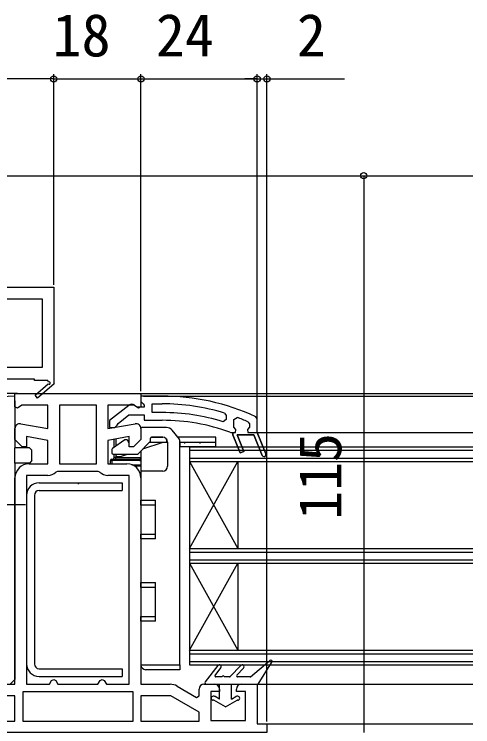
# Model space of a CAD drawing. Units: millimetres, scale not verified. Extents: x -525 to 525, y -783 to 778.
# Drawn here: x 61.2 to 155.8, y 253.5 to 400.6 of the extents above; entities that cross this region are included whole.
import ezdxf
from ezdxf.enums import TextEntityAlignment as Align

# ---------------------------------------------------------------- set-up
doc = ezdxf.new("R2010")
doc.units = ezdxf.units.MM
doc.header["$LTSCALE"] = 4
for name, color, linetype in [('0-2_YKK_11', 7, 'Continuous'), ('0-4_YKK_12', 2, 'Continuous'), ('0-5_YKK_13', 4, 'Continuous'), ('0-7_YKK_D', 6, 'Continuous')]:
    doc.layers.add(name, color=color, linetype=linetype)
doc.styles.add('ＭＳ ゴシック', font='')
doc.styles.get('ＭＳ ゴシック').set_extended_font_data('MS Gothic')

msp = doc.modelspace()

# ---------------------------------------------------------------- linework, layer by layer
at = {"layer": '0-2_YKK_11'}
for p, q in [((68.14, 305.4), (63.74, 305.4)), ((100.34, 262.3), (102.54, 262.3))]:
    msp.add_line(p, q, dxfattribs=at)
for points in [[(27.34, 344.3), (69.34, 344.3), (69.34, 324.434), (69.417, 324.3), (65.999, 321.395), (65.481, 322.005), (68.2, 324.316)], [(68.266, 324.694), (68.089, 325), (65.34, 325), (65.34, 325.3), (46.34, 325.3)], [(62.514, 316.085), (68.14, 315.093), (68.14, 319.9), (62.784, 319.9), (61.855, 319.32), (61.34, 319.605), (61.34, 322.3), (74.34, 322.3), (87.34, 322.3), (87.34, 319.605), (86.825, 319.32), (85.896, 319.9), (80.54, 319.9), (80.54, 315.093), (86.166, 316.085)], [(91.707, 321.798), (87.34, 321.798), (87.34, 320.698), (87.777, 320.202), (88.04, 319.905), (88.04, 319.498), (86.64, 319.498), (86.24, 319.698)], [(84.823, 319.885), (80.84, 316.773), (80.84, 315.298), (81.941, 315.298), (82.441, 315.774), (82.632, 316.143), (84.879, 317.898), (88.04, 317.898), (88.04, 316.798), (91.707, 316.798)], [(91.707, 318.398), (89.64, 318.398), (89.64, 320.198), (91.707, 320.198)], [(104.585, 318.29), (104.94, 317.811), (104.94, 316.975), (104.292, 316.497)], [(112.368, 309.55), (110.678, 313.798), (107.201, 313.798), (108.575, 310.346), (107.831, 310.05), (106.34, 313.798), (106.34, 314.298), (106.84, 314.298), (106.915, 314.889), (106.54, 315.373), (106.54, 315.398), (106.54, 316.934), (107.215, 317.402)], [(109.44, 316.504), (109.74, 316.045), (109.74, 315.373), (109.365, 314.889), (109.44, 314.298), (111.34, 314.298), (113.112, 309.846), (111.34, 314.298), (111.34, 317.08), (111.05, 317.534)], [(64.24, 307.8), (68.14, 307.8), (68.14, 312.656), (63.74, 313.432), (63.74, 311.3), (62.84, 311.3), (61.34, 312.8), (61.34, 315.1)], [(87.34, 315.1), (87.34, 312.8), (85.84, 311.3), (84.94, 311.3), (84.94, 313.432), (80.54, 312.656), (80.54, 307.8), (84.44, 307.8)], [(105.723, 314.328), (105.894, 314.298), (106.34, 314.298), (106.34, 313.798), (107.831, 310.05), (108.575, 310.346), (107.201, 313.798), (110.678, 313.798), (112.368, 309.55)], [(78.885, 306.062), (78.54, 306.2), (74.34, 306.2), (70.14, 306.2), (69.795, 306.062)], [(55.313, 262.3), (61.34, 262.3), (61.34, 304.9)], [(63.74, 305.4), (63.74, 262.3), (68.474, 262.3), (68.907, 263.05), (69.34, 263.3), (69.773, 263.05), (70.206, 262.3), (74.34, 262.3), (78.474, 262.3), (78.907, 263.05), (79.34, 263.3), (79.773, 263.05), (80.206, 262.3), (84.94, 262.3), (84.94, 305.4), (80.54, 305.4)], [(87.34, 304.9), (87.34, 262.3), (93.367, 262.3)], [(108.04, 262.3), (111.34, 262.3), (111.34, 254.1), (113.34, 254.1), (113.34, 252.3), (74.34, 252.3), (35.34, 252.3), (35.34, 254.1), (37.34, 254.1), (37.34, 262.3), (40.64, 262.3)], [(94.817, 261.911), (98.84, 259.589), (99.34, 259.877), (99.34, 261.3)], [(103.54, 261.3), (103.54, 260.8), (101.74, 260.8), (101.74, 254.8), (108.94, 254.8), (108.94, 260.8), (107.04, 260.8), (107.04, 261.3)]]:
    msp.add_lwpolyline(points, dxfattribs=at)
for points in [[(66.94, 327.7), (45.34, 327.7), (45.34, 341.9), (66.94, 341.9)], [(78.14, 307.8), (78.14, 319.9), (74.34, 319.9), (70.54, 319.9), (70.54, 307.8), (74.34, 307.8)], [(85.74, 260.7), (74.34, 260.7), (62.94, 260.7), (62.94, 254.7), (74.34, 254.7), (85.74, 254.7)], [(49.34, 254.7), (61.34, 254.7), (61.34, 259.9), (55.179, 259.9), (49.34, 256.529)], [(87.34, 254.7), (99.34, 254.7), (99.34, 256.529), (93.501, 259.9), (87.34, 259.9)]]:
    msp.add_lwpolyline(points, close=True, dxfattribs=at)
for centre, radius, start, end in [((68.391, 324.478), 0.25, 220.35701, 120), ((91.707, 275.798), 46, 65.13402, 89.99999), ((85.44, 319.098), 1, 36.86989, 128.08672), ((91.707, 275.798), 44.4, 73.13981, 90.00001), ((91.707, 275.798), 42.6, 72.81723, 90.00001), ((91.707, 275.798), 41, 70.01112, 90.00001), ((91.707, 275.799), 44.4, 66.46078, 69.55779), ((62.34, 315.1), 1, 80.00002, 180), ((86.34, 315.1), 1, 360, 99.99998), ((112.74, 309.698), 0.4, 201.69939, 21.69941), ((112.74, 309.698), 0.4, 201.69939, 21.69941), ((64.24, 304.9), 2.9, 90.00001, 179.99999), ((84.44, 304.9), 2.9, 0.00001, 89.99999), ((68.14, 307.8), 2.4, 270, 313.60283), ((80.54, 307.8), 2.4, 226.39717, 270), ((93.367, 259.4), 2.9, 60.00001, 90.00002), ((100.34, 261.3), 1, 90.00001, 179.99999), ((102.54, 261.3), 1, 0.00001, 89.99999), ((108.04, 261.3), 1, 90.00001, 179.99999)]:
    msp.add_arc(centre, radius, start, end, dxfattribs=at)
at = {"layer": '0-4_YKK_12'}
for p, q in [((-76.07, 367.3), (155.847, 367.3)), ((61.84, 322.3), (45.34, 322.3)), ((86.84, 322.3), (155.847, 322.3)), ((87.84, 321.798), (155.847, 321.799)), ((111.34, 314.298), (155.847, 314.298)), ((97.34, 311.298), (155.847, 311.298)), ((97.34, 311.298), (97.34, 266.298)), ((97.34, 310.598), (155.847, 310.598)), ((97.34, 308.998), (155.847, 308.998)), ((97.34, 308.298), (155.847, 308.298)), ((97.34, 308.298), (107.34, 290.298)), ((97.34, 290.298), (107.34, 308.298)), ((107.34, 308.298), (107.34, 290.298)), ((97.34, 290.298), (155.847, 290.298)), ((97.34, 289.598), (155.847, 289.598)), ((97.34, 287.998), (155.847, 287.998)), ((97.34, 287.298), (155.847, 287.298)), ((97.34, 287.298), (107.34, 269.298)), ((97.34, 269.298), (107.34, 287.298)), ((107.34, 287.298), (107.34, 269.298)), ((97.34, 269.298), (155.847, 269.298)), ((97.34, 268.598), (155.847, 268.598)), ((97.34, 266.998), (155.847, 266.998)), ((97.34, 266.298), (155.847, 266.298)), ((110.84, 262.3), (155.847, 262.3)), ((112.84, 254.1), (155.847, 254.1))]:
    msp.add_line(p, q, dxfattribs=at)
at = {"layer": '0-5_YKK_13'}
for p, q in [((61.339, 321.783), (58.549, 321.612)), ((61.339, 320.784), (61.339, 321.783)), ((61.339, 320.784), (61.339, 311.133)), ((87.32, 315.296), (87.34, 315.296)), ((87.34, 315.096), (87.34, 315.296)), ((87.34, 315.096), (87.34, 313.504)), ((92.619, 315.296), (87.54, 315.296)), ((95.274, 312.879), (93.79, 314.733)), ((83.988, 312.76), (81.468, 310.995)), ((81.84, 311.256), (81.84, 312.881)), ((82.14, 312.934), (82.14, 311.466)), ((84.424, 312.796), (84.103, 312.796)), ((84.94, 312.104), (84.598, 312.696)), ((86.815, 309.943), (89.194, 312.322)), ((89.168, 312.296), (92.84, 312.296)), ((89.34, 312.675), (89.34, 313.096)), ((89.54, 313.296), (91.84, 313.296)), ((91.74, 313.296), (89.54, 313.296)), ((91.84, 313.296), (91.74, 313.296)), ((92.59, 312.958), (92.59, 312.296)), ((92.84, 312.296), (92.84, 307.296)), ((102.54, 313.296), (94.94, 313.296)), ((95.34, 266.296), (95.34, 312.691)), ((95.34, 312.296), (102.54, 312.296)), ((95.34, 312.296), (95.34, 311.295)), ((96.316, 312.014), (96.316, 311.914)), ((99.491, 312.114), (99.491, 312.014)), ((102.54, 312.296), (102.84, 312.296)), ((102.666, 312.214), (102.666, 312.114)), ((102.84, 311.295), (102.84, 312.296)), ((61.339, 307.933), (61.339, 311.133)), ((64.339, 311.106), (61.339, 311.133)), ((64.339, 311.106), (64.839, 310.598)), ((64.839, 308.468), (64.839, 310.598)), ((81.34, 310.75), (81.34, 310.096)), ((87.34, 310.468), (87.34, 306.296)), ((92.84, 311.295), (92.84, 311.295)), ((102.84, 311.295), (95.34, 311.295)), ((101.079, 311.321), (101.079, 311.295)), ((81.64, 309.796), (86.461, 309.796)), ((81.84, 309.096), (81.84, 309.796)), ((82.14, 309.096), (81.84, 309.096)), ((82.14, 309.796), (82.14, 309.096)), ((83.323, 309.376), (84.558, 309.796)), ((64.339, 307.959), (61.339, 307.933)), ((61.339, 307.933), (61.339, 263.282)), ((64.839, 308.468), (64.339, 307.959)), ((81.04, 307.796), (81.04, 308.496)), ((81.34, 308.796), (87.04, 308.796)), ((81.34, 308.496), (81.34, 308.796)), ((87.04, 308.496), (81.34, 308.496)), ((85.498, 307.596), (87.34, 307.596)), ((87.04, 308.796), (87.04, 308.496)), ((87.34, 307.296), (86.068, 307.296)), ((87.34, 306.296), (87.34, 300.296)), ((91.84, 306.296), (87.34, 306.296)), ((66.34, 303.9), (83.44, 303.9)), ((74.34, 303.649), (74.591, 303.9)), ((83.44, 303.9), (83.44, 302.3)), ((66.34, 302.3), (83.44, 302.3)), ((63.74, 301.3), (63.74, 266.5)), ((65.34, 301.3), (65.34, 266.5)), ((87.34, 300.296), (90.34, 300.296)), ((90.34, 292.296), (90.34, 300.296)), ((57.34, 299.4), (63.54, 299.4)), ((87.34, 293.296), (90.34, 293.296)), ((87.34, 292.296), (87.34, 293.296)), ((87.34, 292.296), (87.34, 283.296)), ((90.34, 292.296), (87.34, 292.296)), ((87.34, 283.296), (90.34, 283.296)), ((90.34, 275.296), (90.34, 283.296)), ((87.34, 276.296), (90.34, 276.296)), ((87.34, 275.296), (87.34, 276.296)), ((87.34, 275.296), (87.34, 266.296)), ((90.34, 275.296), (87.34, 275.296)), ((109.996, 263.848), (113.945, 267.228)), ((111.54, 262.3), (114.394, 266.84)), ((66.34, 265.5), (83.44, 265.5)), ((83.44, 265.5), (83.44, 263.9)), ((87.34, 266.296), (95.34, 266.296)), ((95.34, 265.296), (88.34, 265.296)), ((95.34, 266.296), (95.34, 265.296)), ((103.225, 266.146), (100.603, 262.784)), ((102.667, 264.123), (103.856, 265.655)), ((105.799, 263.864), (107.947, 266.172)), ((107.145, 264.136), (108.533, 265.628)), ((66.34, 263.9), (83.44, 263.9)), ((104.118, 263.8), (102.825, 263.8)), ((105.653, 263.8), (104.518, 263.8)), ((109.866, 263.8), (107.292, 263.8)), ((61.339, 263.266), (61.339, 263.282)), ((100.84, 262.3), (111.54, 262.3)), ((103.54, 259.245), (103.54, 262.3)), ((106.04, 259.245), (106.04, 262.3)), ((102.472, 259.8), (102.24, 259.8)), ((102.365, 259), (102.24, 259)), ((104.79, 257.6), (102.365, 259)), ((103.54, 259.245), (102.672, 259.746)), ((104.79, 257.6), (107.215, 259)), ((106.04, 259.245), (106.908, 259.746)), ((107.34, 259.8), (107.108, 259.8)), ((107.34, 259), (107.215, 259))]:
    msp.add_line(p, q, dxfattribs=at)
for points in [[(87.757, 310.885), (91.905, 312.296), (92.84, 312.296)], [(102.84, 312.296), (102.84, 313.296), (102.54, 313.296)], [(82.14, 308.796), (82.14, 309.096), (87.34, 309.096)], [(81.04, 308.496), (81.34, 308.496), (81.34, 307.796)], [(90.34, 299.296), (87.34, 299.296), (87.34, 300.296)], [(90.34, 282.296), (87.34, 282.296), (87.34, 283.296)], [(48.322, 262.51), (60.34, 262.3), (61.339, 263.266)]]:
    msp.add_lwpolyline(points, dxfattribs=at)
for centre, radius, start, end in [((87.54, 315.096), 0.2, 90, 180), ((92.619, 313.796), 1.5, 38.65981, 90), ((84.103, 312.596), 0.2, 90, 125), ((84.424, 312.596), 0.2, 30, 90), ((88.84, 312.675), 0.5, 315, 0), ((89.54, 313.096), 0.2, 90, 180), ((91.84, 312.296), 1, 0, 90), ((95.04, 312.691), 0.3, 0, 38.65981), ((81.64, 310.75), 0.3, 125, 180), ((81.64, 310.096), 0.3, 180, 270), ((81.54, 309.096), 0.3, 270, 0), ((82.84, 310.796), 1.5, 221.81031, 228.18969), ((82.84, 310.796), 1.5, 242.18186, 288.79043), ((86.461, 310.296), 0.5, 270, 315), ((87.04, 309.096), 0.3, 270, 0), ((81.34, 308.496), 0.3, 90, 180), ((87.04, 309.096), 0.6, 270, 300), ((91.84, 307.296), 1, 270, 0), ((66.34, 301.3), 2.6, 90, 180), ((66.34, 301.3), 1, 90, 180), ((66.34, 266.5), 2.6, 180, 270), ((66.34, 266.5), 1, 180, 270), ((103.54, 265.9), 0.4, 322.18768, 142.05449), ((108.24, 265.9), 0.4, 317.0674, 137.0674), ((114.14, 267), 0.3, 327.84718, 130.56105), ((88.34, 266.296), 1, 180, 270), ((102.825, 264), 0.2, 142.18768, 270), ((104.318, 263.8), 0.2, 0, 180), ((105.653, 264), 0.2, 270, 317.0674), ((107.292, 264), 0.2, 137.0674, 270), ((109.866, 264), 0.2, 270, 310.56105), ((100.84, 262.6), 0.3, 142.05449, 270), ((102.24, 259.4), 0.4, 90, 270), ((102.472, 259.4), 0.4, 60, 90), ((107.108, 259.4), 0.4, 90, 120), ((107.34, 259.4), 0.4, 270, 90)]:
    msp.add_arc(centre, radius, start, end, dxfattribs=at)
at = {"layer": '0-7_YKK_D'}
for p, q in [((69.34, 387.3), (3.341, 387.3)), ((69.34, 344.8), (69.34, 388.3)), ((69.34, 344.8), (69.34, 388.3)), ((69.34, 387.3), (87.34, 387.3)), ((87.34, 322.8), (87.34, 388.3)), ((87.34, 322.8), (87.34, 388.3)), ((87.34, 387.3), (111.34, 387.3)), ((111.34, 387.3), (108.79, 387.3)), ((111.34, 316.346), (111.34, 388.3)), ((111.34, 316.346), (111.34, 388.3)), ((111.34, 387.3), (113.34, 387.3)), ((113.34, 254.6), (113.34, 388.3)), ((113.34, 387.3), (129.395, 387.3)), ((133.34, 367.3), (133.34, 252.296))]:
    msp.add_line(p, q, dxfattribs=at)
for centre in [(69.34, 387.3), (69.34, 387.3), (87.34, 387.3), (87.34, 387.3), (111.34, 387.3), (111.34, 387.3), (113.34, 387.3), (133.34, 367.3)]:
    msp.add_circle(centre, 0.637, dxfattribs=at)

# ---------------------------------------------------------------- texts
at = {"layer": '0-7_YKK_D', "style": 'ＭＳ ゴシック'}
for s, p in [('18', (69.101, 389.3)), ('24', (90.442, 389.3)), ('2', (119.554, 389.3))]:
    msp.add_text(s, height=8.798, dxfattribs=at).set_placement(p, align=Align.BOTTOM_LEFT)
msp.add_text('115', height=8.798, rotation=90, dxfattribs=at).set_placement((131.34, 296.23), align=Align.BOTTOM_LEFT)

doc.saveas('drawing.dxf')
